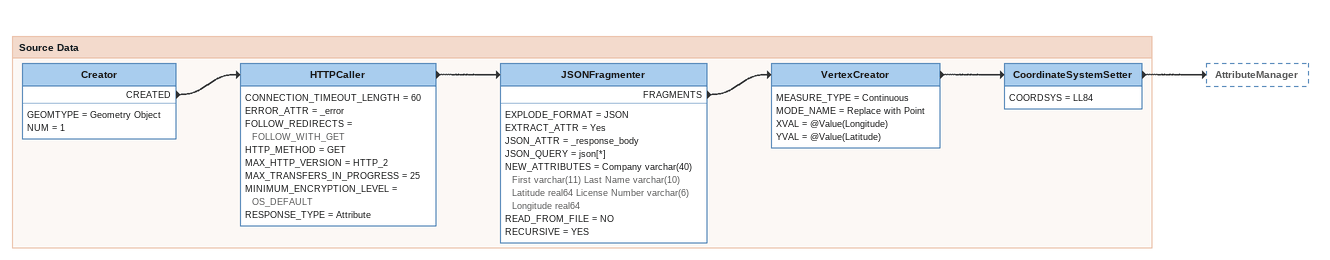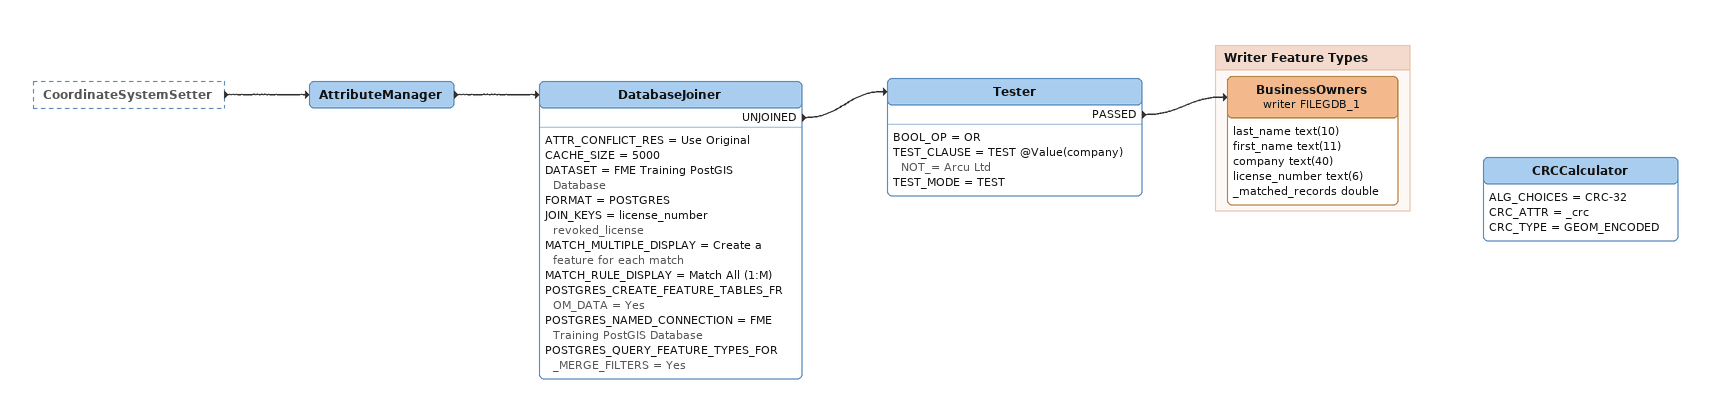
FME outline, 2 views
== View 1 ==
Bookmark: Source Data
Creator
    GEOMTYPE = Geometry Object
    NUM = 1
    CREATED -> HTTPCaller
HTTPCaller
    CONNECTION_TIMEOUT_LENGTH = 60
    ERROR_ATTR = _error
    FOLLOW_REDIRECTS = FOLLOW_WITH_GET
    HTTP_METHOD = GET
    MAX_HTTP_VERSION = HTTP_2
    MAX_TRANSFERS_IN_PROGRESS = 25
    MINIMUM_ENCRYPTION_LEVEL = OS_DEFAULT
    RESPONSE_TYPE = Attribute
    -> JSONFragmenter
JSONFragmenter
    EXPLODE_FORMAT = JSON
    EXTRACT_ATTR = Yes
    JSON_ATTR = _response_body
    JSON_QUERY = json[*]
    NEW_ATTRIBUTES = Company varchar(40) First varchar(11) Last Name varchar(10) Latitude real64 License Number varchar(6) Longitude real64
    READ_FROM_FILE = NO
    RECURSIVE = YES
    FRAGMENTS -> VertexCreator
VertexCreator
    MEASURE_TYPE = Continuous
    MODE_NAME = Replace with Point
    XVAL = @Value(Longitude)
    YVAL = @Value(Latitude)
    -> CoordinateSystemSetter
CoordinateSystemSetter
    COORDSYS = LL84
    -> AttributeManager

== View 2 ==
CoordinateSystemSetter [outside]
    -> AttributeManager
AttributeManager
    -> DatabaseJoiner
DatabaseJoiner
    ATTR_CONFLICT_RES = Use Original
    CACHE_SIZE = 5000
    DATASET = FME Training PostGIS Database
    FORMAT = POSTGRES
    JOIN_KEYS = license_number revoked_license
    MATCH_MULTIPLE_DISPLAY = Create a feature for each match
    MATCH_RULE_DISPLAY = Match All (1:M)
    POSTGRES_CREATE_FEATURE_TABLES_FROM_DATA = Yes
    POSTGRES_NAMED_CONNECTION = FME Training PostGIS Database
    POSTGRES_QUERY_FEATURE_TYPES_FOR_MERGE_FILTERS = Yes
    UNJOINED -> Tester
Tester
    BOOL_OP = OR
    TEST_CLAUSE = TEST @Value(company) NOT_= Arcu Ltd
    TEST_MODE = TEST
    PASSED -> BusinessOwners (writer FILEGDB_1)
CRCCalculator
    ALG_CHOICES = CRC-32
    CRC_ATTR = _crc
    CRC_TYPE = GEOM_ENCODED

Bookmark: Writer Feature Types
BusinessOwners (writer FILEGDB_1)
    attributes: last_name text(10), first_name text(11), company text(40), license_number text(6), _matched_records double
